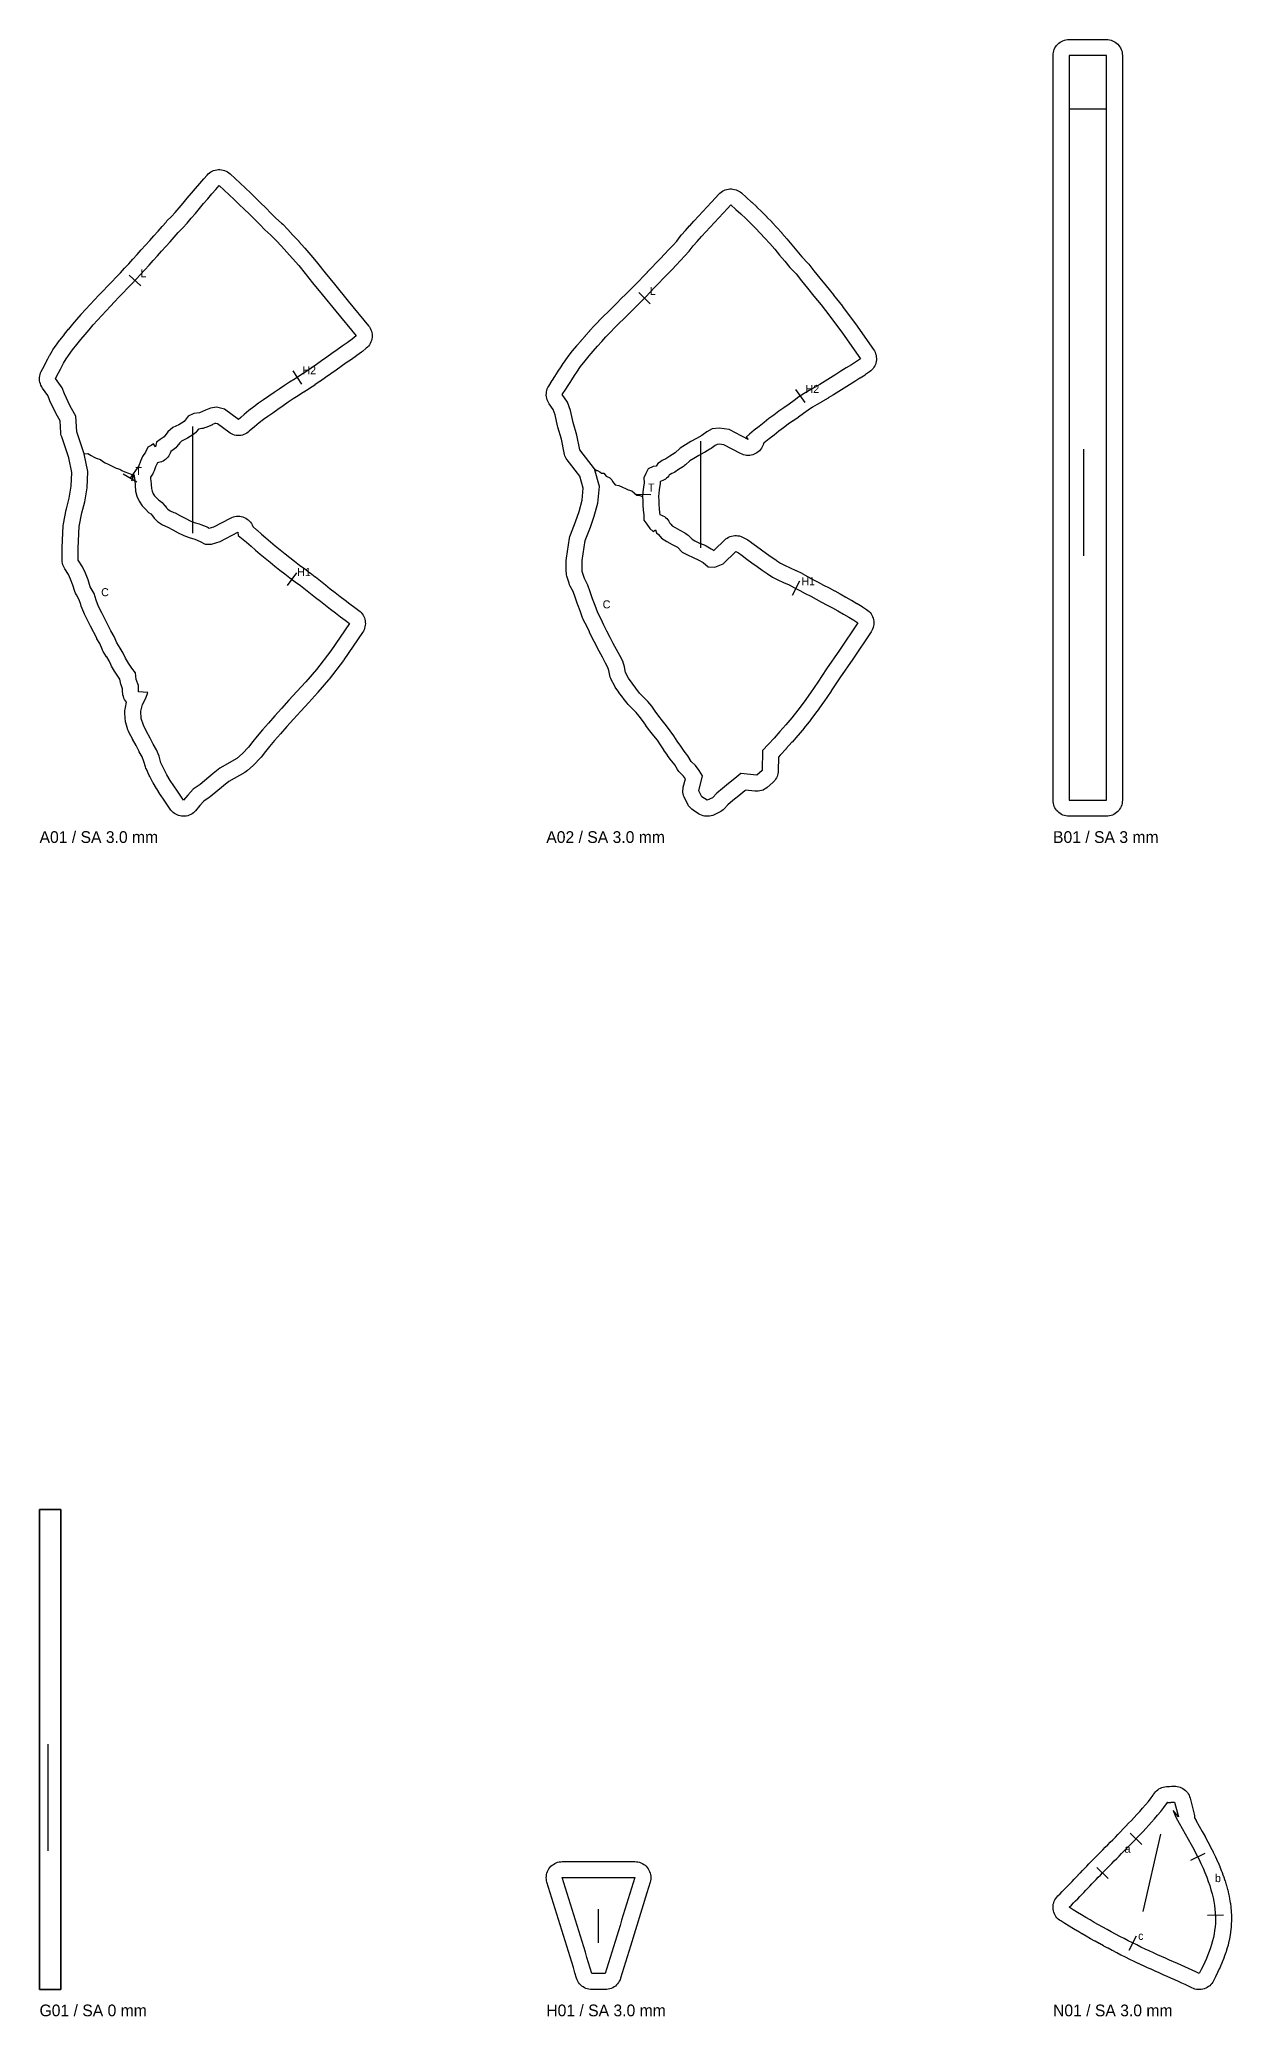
# Model space of a CAD drawing. Header units: millimetres. Extents: x 0 to 435, y -665 to 180.
# Drawn here: x 0 to 223.4, y -225 to 145.6 of the extents above; entities that cross this region are included whole.
import ezdxf

# ---------------------------------------------------------------- set-up
doc = ezdxf.new("R2010")
doc.units = ezdxf.units.MM
for name, color, linetype in [('CUT', 7, 'Continuous'), ('FOLD', 3, 'Continuous'), ('GRAIN', 4, 'Continuous'), ('LABEL', 8, 'Continuous'), ('NOTCH', 2, 'Continuous'), ('SEW', 5, 'Continuous')]:
    doc.layers.add(name, color=color, linetype=linetype)

msp = doc.modelspace()

# ---------------------------------------------------------------- linework, layer by layer
at = {"layer": 'CUT'}
for points in [[(190, 3), (190, 142.63), (190.01, 142.93), (190.06, 143.22), (190.13, 143.5), (190.23, 143.78), (190.35, 144.05), (190.51, 144.3), (190.68, 144.54), (190.88, 144.75), (191.1, 144.95), (191.33, 145.13), (191.59, 145.28), (191.85, 145.41), (192.13, 145.5), (192.41, 145.58), (192.71, 145.62), (193, 145.63), (200, 145.63), (200.29, 145.62), (200.59, 145.58), (200.87, 145.5), (201.15, 145.41), (201.41, 145.28), (201.67, 145.13), (201.9, 144.95), (202.12, 144.75), (202.32, 144.54), (202.49, 144.3), (202.65, 144.05), (202.77, 143.78), (202.87, 143.5), (202.94, 143.22), (202.99, 142.93), (203, 142.63), (203, 3), (202.99, 2.71), (202.94, 2.41), (202.87, 2.13), (202.77, 1.85), (202.65, 1.59), (202.49, 1.33), (202.32, 1.1), (202.12, 0.88), (201.9, 0.68), (201.67, 0.51), (201.41, 0.35), (201.15, 0.23), (200.87, 0.13), (200.59, 0.06), (200.29, 0.01), (200, 0), (193, 0), (192.71, 0.01), (192.41, 0.06), (192.13, 0.13), (191.85, 0.23), (191.59, 0.35), (191.33, 0.51), (191.1, 0.68), (190.88, 0.88), (190.68, 1.1), (190.51, 1.33), (190.35, 1.59), (190.23, 1.85), (190.13, 2.13), (190.06, 2.41), (190.01, 2.71)], [(7.81, 39.38), (7.71, 39.68), (7.45, 40.59), (6.92, 41.5), (6.75, 41.81), (6.63, 42.14), (6.27, 43.32), (5.82, 44.44), (5.43, 45.35), (4.75, 46.37), (4.61, 46.62), (4.48, 46.88), (4.39, 47.15), (4.32, 47.43), (4.27, 47.72), (4.26, 48.01), (4.24, 50.24), (4.25, 50.42), (4.45, 54.46), (4.5, 54.86), (4.99, 57.45), (5.03, 57.65), (5.54, 59.62), (5.95, 61.88), (6.03, 64.43), (5.49, 67.19), (4.15, 71.14), (4.08, 71.39), (4.02, 71.65), (4, 71.92), (3.86, 74.15), (3.14, 75.46), (3.07, 75.59), (1.95, 77.89), (1.81, 78.24), (1.58, 78.92), (0.58, 80.28), (0.41, 80.53), (0.27, 80.8), (0.16, 81.08), (0.08, 81.37), (0.02, 81.66), (0, 81.96), (0.01, 82.27), (0.04, 82.57), (0.11, 82.86), (0.21, 83.15), (0.33, 83.42), (0.9, 84.52), (1.25, 85.23), (1.28, 85.27), (1.58, 85.84), (1.61, 85.89), (1.89, 86.4), (1.93, 86.46), (2.42, 87.3), (2.52, 87.46), (2.93, 88.07), (3, 88.17), (3.76, 89.21), (3.85, 89.32), (4.68, 90.36), (4.7, 90.37), (5.45, 91.3), (5.47, 91.32), (6.24, 92.24), (6.25, 92.25), (7.01, 93.16), (7.78, 94.07), (7.83, 94.12), (8.62, 95.02), (8.66, 95.07), (9.47, 95.95), (9.49, 95.96), (10.3, 96.82), (10.3, 96.83), (11.1, 97.68), (11.11, 97.68), (11.91, 98.52), (11.91, 98.53), (12.71, 99.37), (12.71, 99.37), (13.53, 100.22), (14.34, 101.07), (15.15, 101.92), (15.94, 102.76), (16.73, 103.61), (17.52, 104.46), (18.3, 105.32), (19.08, 106.19), (19.87, 107.07), (20.65, 107.94), (21.43, 108.82), (21.44, 108.83), (22.21, 109.69), (22.96, 110.55), (23.71, 111.42), (23.89, 111.62), (24.71, 112.43), (25.4, 113.2), (26.16, 114.08), (26.92, 114.98), (27.69, 115.89), (27.7, 115.89), (28.47, 116.81), (28.48, 116.82), (29.26, 117.73), (29.26, 117.73), (30.04, 118.64), (30.05, 118.65), (30.79, 119.5), (30.8, 119.51), (31.42, 120.23), (31.63, 120.44), (31.86, 120.63), (32.1, 120.8), (32.37, 120.95), (32.64, 121.06), (32.93, 121.15), (33.22, 121.21), (33.52, 121.24), (33.81, 121.25), (34.11, 121.22), (34.4, 121.16), (34.69, 121.07), (34.97, 120.96), (35.23, 120.82), (35.48, 120.65), (35.71, 120.46), (36.65, 119.59), (36.67, 119.58), (37.61, 118.7), (37.63, 118.69), (38.57, 117.8), (38.58, 117.79), (39.52, 116.89), (39.53, 116.88), (40.47, 115.96), (40.48, 115.95), (41.43, 115.03), (41.44, 115.02), (42.4, 114.07), (42.41, 114.07), (43.38, 113.1), (43.39, 113.1), (44.32, 112.16), (45.38, 111.22), (45.59, 111.01), (46.52, 109.99), (47.51, 108.96), (47.55, 108.92), (48.58, 107.81), (48.62, 107.76), (49.69, 106.57), (49.73, 106.52), (50.86, 105.21), (50.89, 105.16), (52.1, 103.7), (52.12, 103.68), (53.54, 101.92), (55.3, 99.74), (57.87, 96.59), (61.67, 91.98), (61.85, 91.74), (62, 91.49), (62.13, 91.22), (62.22, 90.95), (62.3, 90.66), (62.34, 90.37), (62.36, 90.08), (62.34, 89.78), (62.3, 89.49), (62.23, 89.21), (62.13, 88.93), (62.01, 88.66), (61.85, 88.41), (61.68, 88.17), (61.48, 87.95), (61.26, 87.76), (60.53, 87.15), (60.38, 87.03), (59.46, 86.37), (59.43, 86.34), (58.47, 85.67), (58.46, 85.66), (57.5, 84.99), (56.54, 84.31), (55.58, 83.63), (54.61, 82.94), (54.6, 82.94), (53.63, 82.25), (53.62, 82.25), (52.65, 81.57), (52.62, 81.55), (51.63, 80.87), (51.59, 80.85), (50.58, 80.18), (50.54, 80.15), (49.52, 79.5), (49.5, 79.49), (48.5, 78.86), (47.55, 78.25), (46.62, 77.63), (45.67, 76.96), (44.69, 76.29), (44.68, 76.28), (43.71, 75.61), (42.78, 74.97), (41.96, 74.38), (41.15, 73.75), (40.3, 73.02), (40.23, 72.96), (39.67, 72.52), (39.32, 72.19), (39.09, 72), (38.85, 71.83), (38.58, 71.69), (38.31, 71.57), (38.02, 71.48), (37.73, 71.42), (37.44, 71.39), (37.14, 71.39), (36.84, 71.42), (36.55, 71.48), (36.26, 71.56), (35.98, 71.68), (35.72, 71.82), (35.47, 71.99), (33.36, 73.57), (33.04, 73.65), (32.89, 73.63), (32.32, 73.37), (32.27, 73.35), (31.17, 72.89), (30.94, 72.8), (30.7, 72.73), (30.45, 72.69), (29.78, 72.59), (29.44, 72.16), (29.23, 71.92), (28.99, 71.71), (28.73, 71.52), (27.76, 70.89), (27.38, 70.68), (26.62, 70.33), (26.28, 70.04), (25.76, 69.35), (25.56, 69.11), (25.33, 68.89), (25.08, 68.7), (24.62, 68.39), (24.61, 68.37), (24.51, 68.09), (24.39, 67.83), (24.23, 67.57), (24.06, 67.34), (23.86, 67.12), (23.64, 66.92), (23.4, 66.75), (23.15, 66.6), (22.88, 66.47), (22.6, 66.37), (22.31, 66.3), (22.13, 66.28), (21.96, 66), (21.72, 65.49), (21.49, 64.79), (21.38, 64.51), (21.24, 64.23), (21.07, 63.97), (20.79, 63.58), (20.8, 63.51), (20.82, 63.36), (20.93, 62.32), (20.94, 62.18), (20.98, 61.46), (21.12, 60.96), (21.32, 60.46), (21.57, 60.08), (22.03, 59.61), (22.06, 59.59), (22.32, 59.32), (22.48, 59.22), (22.74, 59.03), (22.98, 58.82), (23.19, 58.58), (23.49, 58.22), (23.52, 58.18), (23.78, 57.86), (24.06, 57.57), (24.5, 57.26), (25.18, 56.97), (25.41, 56.87), (26.4, 56.35), (26.45, 56.32), (27.4, 55.8), (28.22, 55.39), (29, 55.09), (29.93, 54.83), (30.21, 54.73), (31.22, 54.33), (31.59, 54.16), (31.83, 54.02), (32.7, 54.28), (35.79, 55.91), (36.06, 56.04), (36.34, 56.14), (36.63, 56.21), (36.93, 56.25), (37.22, 56.26), (37.52, 56.25), (37.82, 56.2), (38.1, 56.12), (38.38, 56.02), (38.65, 55.89), (38.9, 55.73), (39.14, 55.55), (39.36, 55.34), (39.55, 55.12), (39.72, 54.88), (39.87, 54.62), (39.99, 54.35), (40.02, 54.26), (40.67, 53.73), (40.77, 53.65), (41.64, 52.88), (42.44, 52.18), (43.29, 51.47), (44.19, 50.73), (45.12, 49.97), (45.12, 49.97), (46.04, 49.21), (46.93, 48.49), (47.8, 47.81), (48.73, 47.11), (49.71, 46.39), (49.73, 46.38), (50.7, 45.65), (50.73, 45.63), (51.68, 44.89), (51.71, 44.87), (52.65, 44.13), (52.66, 44.12), (53.59, 43.38), (54.51, 42.65), (55.43, 41.93), (56.35, 41.22), (57.27, 40.52), (58.19, 39.82), (59.1, 39.15), (59.11, 39.14), (59.88, 38.56), (60.1, 38.38), (60.3, 38.18), (60.48, 37.96), (60.64, 37.72), (60.78, 37.47), (60.89, 37.21), (60.98, 36.94), (61.04, 36.66), (61.07, 36.37), (61.08, 36.09), (61.06, 35.8), (61.01, 35.52), (60.93, 35.25), (60.83, 34.98), (60.71, 34.72), (60.56, 34.48), (57.07, 29.33), (56.97, 29.2), (54.31, 25.72), (54.2, 25.58), (52.2, 23.26), (52.15, 23.21), (50.47, 21.36), (50.47, 21.35), (48.98, 19.72), (47.62, 18.22), (46.36, 16.82), (45.17, 15.48), (44.05, 14.22), (43.11, 13.11), (42.38, 12.16), (42.35, 12.13), (41.52, 11.08), (41.34, 10.87), (40.23, 9.71), (40.05, 9.55), (38.98, 8.59), (38.73, 8.39), (38.47, 8.22), (35.47, 6.53), (34.48, 5.73), (32.01, 3.67), (31.82, 3.53), (30.83, 2.83), (30.07, 1.99), (29.26, 1.05), (29.06, 0.83), (28.84, 0.64), (28.6, 0.47), (28.34, 0.33), (28.08, 0.21), (27.8, 0.11), (27.51, 0.05), (27.22, 0.01), (26.93, 0), (26.64, 0.02), (26.35, 0.07), (26.07, 0.14), (25.79, 0.24), (25.53, 0.37), (25.28, 0.53), (25.05, 0.7), (24.84, 0.9), (24.64, 1.12), (24.47, 1.36), (23.98, 2.11), (23.37, 3.01), (22.69, 4), (22.64, 4.09), (21.98, 5.12), (21.92, 5.21), (21.3, 6.28), (21.25, 6.35), (20.65, 7.44), (20.54, 7.66), (20.03, 8.81), (19.94, 9.03), (19.87, 9.24), (19.58, 10.28), (19.23, 11.13), (18.69, 12.1), (18.68, 12.12), (18.09, 13.24), (17.43, 14.48), (17.41, 14.5), (16.8, 15.66), (16.68, 15.93), (16.58, 16.2), (16.2, 17.49), (16.14, 17.73), (16.1, 17.97), (16.07, 18.22), (16.01, 19.55), (16.01, 19.83), (16.04, 20.11), (16.09, 20.38), (16.32, 21.37), (16.29, 21.4), (16.11, 21.64), (15.95, 21.9), (15.82, 22.17), (15.71, 22.45), (15.64, 22.74), (15.59, 23.04), (15.58, 23.34), (15.58, 23.9), (15.35, 24.44), (15.23, 24.75), (15.15, 25.07), (15.11, 25.39), (15.08, 25.73), (14.95, 25.9), (14.8, 26.1), (14.17, 27.03), (14.04, 27.23), (13.51, 28.16), (13.37, 28.43), (13.05, 29.16), (12.59, 29.87), (12.56, 29.92), (11.95, 30.91), (11.82, 31.12), (11.72, 31.35), (11.29, 32.38), (10.77, 33.29), (10.72, 33.38), (10.15, 34.47), (10.11, 34.55), (9.57, 35.65), (9, 36.78), (8.41, 37.92), (8.3, 38.18)], [(101.99, 36.76), (101.89, 36.98), (101.8, 37.2), (101.37, 38.49), (100.9, 39.67), (100.86, 39.78), (100.39, 41.09), (100.39, 41.1), (100.02, 42.16), (99.49, 43.16), (99.37, 43.42), (99.28, 43.68), (98.88, 45), (98.8, 45.29), (98.76, 45.58), (98.75, 45.88), (98.75, 47.94), (98.78, 48.38), (99.35, 52.13), (99.41, 52.45), (99.51, 52.76), (100.46, 55.23), (101.14, 57.15), (101.72, 59.25), (101.92, 61.53), (101.28, 63.76), (98.9, 66.86), (98.74, 67.09), (98.6, 67.33), (98.49, 67.59), (98.4, 67.86), (98.33, 68.13), (97.83, 70.73), (97.16, 72.96), (97.11, 73.18), (96.64, 75.26), (96.3, 76.28), (95.56, 77.31), (95.4, 77.56), (95.27, 77.82), (95.16, 78.09), (95.08, 78.38), (95.02, 78.67), (95, 78.96), (95.01, 79.26), (95.04, 79.55), (95.1, 79.84), (95.19, 80.12), (95.31, 80.39), (95.46, 80.65), (96.12, 81.71), (96.17, 81.78), (96.6, 82.43), (96.93, 82.94), (97.24, 83.43), (97.25, 83.44), (97.77, 84.25), (98.16, 84.87), (98.23, 84.98), (98.96, 86.04), (99.08, 86.19), (99.9, 87.24), (99.94, 87.29), (100.7, 88.22), (100.74, 88.26), (101.52, 89.17), (101.54, 89.2), (102.33, 90.11), (102.35, 90.13), (103.15, 91.02), (103.17, 91.05), (103.97, 91.93), (104, 91.96), (104.82, 92.84), (104.88, 92.89), (105.71, 93.74), (105.75, 93.77), (106.58, 94.59), (107.4, 95.39), (108.21, 96.21), (109.05, 97.05), (109.89, 97.88), (110.71, 98.7), (111.53, 99.53), (112.34, 100.36), (113.15, 101.2), (113.96, 102.04), (113.96, 102.05), (114.78, 102.89), (115.59, 103.74), (116.39, 104.58), (117.19, 105.42), (117.98, 106.26), (118.77, 107.11), (119.45, 107.85), (120.11, 108.73), (120.32, 108.99), (121.1, 109.81), (121.87, 110.68), (121.88, 110.7), (122.69, 111.59), (122.72, 111.62), (123.54, 112.5), (124.35, 113.38), (125.16, 114.25), (125.97, 115.13), (126.72, 115.95), (127.36, 116.65), (127.56, 116.86), (127.79, 117.04), (128.03, 117.2), (128.29, 117.34), (128.56, 117.45), (128.84, 117.54), (129.13, 117.6), (129.42, 117.63), (129.71, 117.63), (130, 117.6), (130.29, 117.54), (130.57, 117.46), (130.84, 117.35), (131.1, 117.21), (131.35, 117.05), (131.57, 116.87), (132.53, 116.02), (132.55, 116), (133.49, 115.15), (133.52, 115.12), (134.44, 114.26), (134.47, 114.22), (135.39, 113.34), (135.43, 113.31), (136.33, 112.4), (136.37, 112.36), (137.27, 111.43), (137.31, 111.39), (138.2, 110.42), (138.24, 110.38), (139.14, 109.38), (139.17, 109.34), (140.08, 108.29), (140.11, 108.27), (141.03, 107.17), (141.05, 107.15), (142, 106.02), (142, 106.01), (142.93, 104.89), (144.01, 103.73), (144.2, 103.52), (145.18, 102.24), (146.27, 100.91), (147.47, 99.44), (147.48, 99.43), (148.83, 97.76), (148.86, 97.73), (150.51, 95.63), (150.56, 95.57), (152.92, 92.41), (152.97, 92.33), (156.35, 87.51), (156.5, 87.26), (156.64, 87), (156.74, 86.72), (156.82, 86.44), (156.87, 86.15), (156.89, 85.86), (156.88, 85.56), (156.84, 85.27), (156.78, 84.98), (156.69, 84.71), (156.57, 84.44), (156.42, 84.18), (156.25, 83.94), (156.06, 83.72), (155.85, 83.52), (155.61, 83.34), (154.86, 82.81), (154.75, 82.73), (153.82, 82.14), (153.81, 82.13), (152.83, 81.51), (152.82, 81.51), (151.83, 80.89), (151.83, 80.89), (150.84, 80.27), (150.84, 80.27), (149.85, 79.65), (148.86, 79.04), (148.85, 79.03), (147.87, 78.43), (147.84, 78.41), (146.85, 77.81), (146.8, 77.79), (145.81, 77.22), (144.89, 76.69), (144.07, 76.16), (143.23, 75.53), (142.3, 74.84), (142.19, 74.76), (141.23, 74.11), (141.18, 74.08), (140.33, 73.53), (139.47, 72.86), (139.45, 72.84), (138.58, 72.19), (137.7, 71.48), (137.69, 71.48), (136.76, 70.74), (136.76, 70.74), (135.86, 70.03), (135.73, 69.93), (135.69, 69.79), (135.6, 69.52), (135.47, 69.25), (135.32, 69), (135.15, 68.76), (134.95, 68.54), (134.74, 68.34), (134.5, 68.17), (134.25, 68.01), (133.99, 67.89), (133.71, 67.79), (133.43, 67.71), (133.14, 67.67), (132.84, 67.65), (132.55, 67.66), (132.26, 67.7), (131.97, 67.77), (131.7, 67.87), (131.43, 67.99), (128.31, 69.62), (127.39, 69.76), (127.03, 69.71), (126.66, 69.52), (125.88, 68.97), (125.63, 68.81), (124.63, 68.23), (124.61, 68.22), (123.62, 67.66), (122.69, 67.11), (121.94, 66.62), (121.12, 65.9), (120.93, 65.74), (120.72, 65.6), (119.81, 65.03), (119.07, 64.53), (118.82, 64.37), (118.56, 64.24), (118.23, 64.1), (118.06, 63.98), (117.96, 63.84), (117.77, 63.61), (117.56, 63.41), (117.33, 63.23), (117.08, 63.07), (116.82, 62.94), (116.55, 62.83), (116.34, 62.77), (116.35, 62.63), (116.34, 62.31), (116.3, 61.99), (116.17, 61.23), (116.09, 60.57), (116.06, 59.93), (116.07, 59.22), (116.09, 58.43), (116.13, 57.69), (116.24, 56.92), (116.26, 56.6), (116.26, 56.59), (116.31, 56.58), (116.6, 56.48), (116.87, 56.35), (117.13, 56.2), (117.37, 56.02), (117.59, 55.81), (117.79, 55.59), (117.97, 55.35), (118.12, 55.09), (118.18, 54.94), (118.35, 54.76), (118.6, 54.45), (119.15, 54.12), (120.01, 53.62), (120.96, 53.13), (121.19, 53.01), (121.41, 52.86), (121.61, 52.7), (121.79, 52.52), (122.33, 51.95), (122.87, 51.66), (123.74, 51.23), (124.62, 50.87), (124.98, 50.69), (125.92, 50.15), (126.17, 49.99), (126.34, 49.86), (126.47, 49.92), (128.45, 51.8), (128.67, 52), (128.92, 52.17), (129.18, 52.32), (129.46, 52.44), (129.74, 52.53), (130.04, 52.59), (130.33, 52.63), (130.63, 52.63), (130.93, 52.6), (131.23, 52.55), (131.52, 52.46), (131.79, 52.35), (132.29, 52.11), (132.54, 51.98), (132.77, 51.83), (133.46, 51.34), (133.52, 51.29), (134.42, 50.62), (135.32, 49.94), (136.26, 49.28), (136.26, 49.28), (137.17, 48.63), (138.05, 48.05), (138.15, 47.98), (138.92, 47.43), (139.68, 47.06), (140.71, 46.59), (140.74, 46.58), (141.79, 46.09), (141.85, 46.06), (142.88, 45.55), (142.97, 45.5), (143.98, 44.96), (144, 44.95), (144.98, 44.42), (145.98, 43.89), (146.99, 43.35), (148.01, 42.81), (148.03, 42.8), (149.05, 42.26), (149.07, 42.25), (150.09, 41.69), (150.11, 41.68), (151.13, 41.11), (151.16, 41.1), (152.17, 40.52), (152.2, 40.51), (153.21, 39.92), (153.26, 39.89), (154.2, 39.32), (154.27, 39.28), (155.04, 38.78), (155.28, 38.6), (155.51, 38.41), (155.71, 38.19), (155.89, 37.95), (156.04, 37.7), (156.17, 37.43), (156.28, 37.15), (156.35, 36.86), (156.4, 36.57), (156.41, 36.27), (156.4, 35.97), (156.36, 35.68), (156.28, 35.39), (156.18, 35.11), (156.06, 34.84), (155.9, 34.58), (152.46, 29.47), (152.44, 29.44), (150.03, 25.94), (148.4, 23.49), (148.38, 23.46), (147.03, 21.47), (146.99, 21.42), (145.77, 19.69), (145.72, 19.63), (144.55, 18.08), (144.5, 18.01), (143.36, 16.59), (143.32, 16.54), (142.21, 15.21), (142.17, 15.17), (141.08, 13.91), (141.05, 13.88), (139.98, 12.68), (139.96, 12.65), (138.89, 11.49), (138.84, 11.43), (138.51, 11.09), (138.48, 8.54), (138.47, 8.26), (138.42, 7.98), (138.35, 7.71), (138.26, 7.44), (138.14, 7.19), (138, 6.95), (137.84, 6.72), (137.65, 6.51), (137.45, 6.31), (136.42, 5.41), (136.18, 5.22), (135.91, 5.06), (135.64, 4.92), (135.34, 4.81), (135.04, 4.74), (134.74, 4.69), (134.43, 4.68), (134.12, 4.7), (132.36, 4.89), (132.19, 4.77), (131.08, 3.85), (131.07, 3.84), (129.96, 2.93), (129.04, 2.14), (128.35, 1.41), (128.15, 1.22), (127.94, 1.05), (127.71, 0.9), (127.47, 0.77), (126.48, 0.29), (126.2, 0.17), (125.9, 0.09), (125.6, 0.03), (125.29, 0), (124.99, 0), (124.68, 0.04), (124.38, 0.11), (124.09, 0.2), (123.81, 0.33), (123.54, 0.48), (122.55, 1.13), (122.3, 1.31), (122.08, 1.51), (121.87, 1.74), (121.69, 1.98), (121.54, 2.24), (120.96, 3.33), (120.82, 3.62), (120.72, 3.91), (120.65, 4.22), (120.61, 4.53), (120.61, 4.84), (120.63, 5.15), (120.69, 5.46), (121.08, 7.03), (120.71, 7.5), (120.02, 8.19), (119.86, 8.37), (119.71, 8.57), (119.57, 8.78), (119.07, 9.63), (118.51, 10.34), (118.41, 10.46), (117.75, 11.4), (117.71, 11.46), (117.06, 12.42), (117.05, 12.44), (116.43, 13.37), (115.82, 14.24), (115.15, 15.11), (114.43, 16), (114.36, 16.09), (113.69, 17.01), (113.65, 17.06), (113.01, 17.96), (112.4, 18.79), (111.83, 19.48), (111.17, 20.15), (111.16, 20.16), (110.37, 20.96), (110.16, 21.2), (109.41, 22.13), (109.32, 22.26), (108.63, 23.21), (108.61, 23.25), (107.94, 24.21), (107.76, 24.51), (107.22, 25.53), (107.09, 25.8), (107, 26.08), (106.93, 26.37), (106.75, 27.3), (106.56, 27.92), (106.13, 28.72), (105.54, 29.82), (104.92, 30.95), (104.9, 30.98), (104.3, 32.13), (104.27, 32.18), (103.69, 33.33), (103.67, 33.36), (103.11, 34.5), (103.08, 34.56), (102.58, 35.65)], [(0, -220), (0, -129.99), (4, -129.99), (4, -220)], [(208.78, -183.51), (208.85, -183.39), (209.01, -183.15), (209.2, -182.92), (209.4, -182.72), (209.62, -182.53), (209.86, -182.37), (210.12, -182.23), (210.39, -182.12), (210.66, -182.03), (210.95, -181.97), (211.24, -181.94), (211.52, -181.94), (211.53, -181.94), (211.55, -181.93), (211.58, -181.93), (211.59, -181.93), (211.66, -181.91), (211.82, -181.89), (211.84, -181.89), (212.18, -181.86), (212.74, -181.85), (213.02, -181.86), (213.3, -181.9), (213.58, -181.96), (213.85, -182.05), (214.11, -182.16), (214.36, -182.3), (214.59, -182.46), (214.81, -182.64), (215.01, -182.84), (215.19, -183.06), (215.35, -183.3), (215.49, -183.55), (215.6, -183.81), (215.68, -184.08), (216.42, -186.84), (216.48, -187.13), (216.52, -187.43), (216.52, -187.73), (216.52, -187.76), (216.84, -188.32), (216.84, -188.33), (217.41, -189.34), (217.42, -189.35), (217.97, -190.33), (217.98, -190.35), (218.51, -191.31), (218.52, -191.34), (219.03, -192.27), (219.04, -192.3), (219.52, -193.22), (219.54, -193.26), (219.99, -194.15), (220.01, -194.2), (220.43, -195.08), (220.46, -195.13), (220.85, -195.99), (220.88, -196.05), (221.24, -196.89), (221.26, -196.96), (221.59, -197.78), (221.62, -197.85), (221.92, -198.66), (221.95, -198.74), (222.21, -199.53), (222.24, -199.61), (222.48, -200.38), (222.5, -200.47), (222.71, -201.23), (222.74, -201.32), (222.91, -202.06), (222.94, -202.16), (223.08, -202.89), (223.1, -202.99), (223.22, -203.71), (223.24, -203.82), (223.33, -204.52), (223.34, -204.63), (223.4, -205.32), (223.41, -205.44), (223.44, -206.12), (223.44, -206.24), (223.45, -206.91), (223.45, -207.03), (223.42, -207.7), (223.42, -207.82), (223.37, -208.48), (223.36, -208.6), (223.28, -209.26), (223.26, -209.38), (223.16, -210.03), (223.14, -210.15), (223.01, -210.8), (222.98, -210.91), (222.83, -211.57), (222.8, -211.67), (222.61, -212.33), (222.58, -212.43), (222.37, -213.09), (222.34, -213.18), (222.11, -213.84), (222.08, -213.92), (221.82, -214.59), (221.79, -214.66), (221.51, -215.33), (221.48, -215.4), (221.18, -216.07), (221.16, -216.12), (220.83, -216.81), (220.82, -216.85), (220.48, -217.55), (220.47, -217.57), (220.1, -218.32), (219.95, -218.58), (219.79, -218.83), (219.59, -219.05), (219.38, -219.26), (219.15, -219.44), (218.9, -219.6), (218.63, -219.74), (218.35, -219.85), (218.07, -219.93), (217.78, -219.98), (217.48, -220), (217.18, -219.99), (216.89, -219.96), (216.6, -219.89), (216.32, -219.8), (216.05, -219.68), (215.42, -219.36), (214.8, -219.05), (214.16, -218.76), (213.5, -218.46), (212.81, -218.15), (212.1, -217.83), (211.39, -217.52), (210.66, -217.2), (210.66, -217.2), (209.91, -216.87), (209.9, -216.87), (209.14, -216.54), (209.13, -216.53), (208.37, -216.19), (208.36, -216.18), (207.59, -215.84), (207.59, -215.83), (206.81, -215.48), (206.79, -215.47), (206.01, -215.11), (205.99, -215.1), (205.2, -214.73), (205.18, -214.72), (204.39, -214.34), (204.38, -214.33), (203.58, -213.94), (203.56, -213.93), (202.76, -213.53), (202.74, -213.52), (201.95, -213.11), (201.93, -213.1), (201.13, -212.68), (201.11, -212.68), (200.32, -212.25), (200.3, -212.24), (199.5, -211.82), (199.47, -211.8), (198.68, -211.37), (198.66, -211.36), (197.87, -210.92), (197.85, -210.91), (197.05, -210.46), (197.03, -210.45), (196.24, -209.99), (196.23, -209.98), (195.43, -209.53), (195.42, -209.52), (194.63, -209.05), (194.61, -209.04), (193.83, -208.58), (193.04, -208.11), (193.01, -208.09), (192.22, -207.61), (192.21, -207.61), (191.43, -207.12), (191.18, -206.95), (190.95, -206.76), (190.74, -206.54), (190.55, -206.3), (190.39, -206.04), (190.25, -205.77), (190.15, -205.49), (190.07, -205.2), (190.02, -204.9), (190, -204.6), (190.01, -204.3), (190.05, -204), (190.13, -203.7), (190.23, -203.42), (190.36, -203.15), (190.52, -202.89), (190.7, -202.65), (190.9, -202.42), (191.33, -202.01), (191.72, -201.62), (192.1, -201.24), (192.47, -200.86), (192.84, -200.48), (193.21, -200.09), (193.59, -199.7), (193.96, -199.31), (194.34, -198.91), (194.73, -198.51), (194.73, -198.5), (195.11, -198.1), (195.12, -198.1), (195.51, -197.69), (195.51, -197.68), (195.91, -197.27), (195.91, -197.27), (196.31, -196.85), (196.32, -196.85), (196.73, -196.43), (196.73, -196.42), (197.15, -196), (197.15, -195.99), (197.57, -195.56), (197.58, -195.56), (198, -195.12), (198.01, -195.12), (198.44, -194.68), (198.45, -194.68), (198.89, -194.23), (199.34, -193.77), (199.8, -193.31), (200.26, -192.84), (200.73, -192.37), (201.2, -191.89), (201.68, -191.4), (202.17, -190.9), (202.66, -190.39), (203.16, -189.88), (203.66, -189.36), (204.17, -188.82), (204.68, -188.28), (205.2, -187.73), (205.72, -187.16), (206.25, -186.58), (206.79, -185.98), (207.33, -185.35), (207.89, -184.7), (208.4, -184.07)], [(99.14, -212.88), (98.83, -211.88), (97.6, -207.88), (96.98, -205.88), (95.75, -201.88), (95.44, -200.88), (95.13, -199.88), (95.06, -199.6), (95.02, -199.31), (95, -199.01), (95.01, -198.72), (95.06, -198.42), (95.13, -198.14), (95.23, -197.86), (95.35, -197.59), (95.5, -197.34), (95.68, -197.1), (95.87, -196.88), (96.09, -196.68), (96.33, -196.51), (96.58, -196.36), (96.85, -196.23), (97.13, -196.13), (97.41, -196.06), (97.71, -196.01), (98, -196), (111.6, -196), (111.89, -196.01), (112.19, -196.06), (112.47, -196.13), (112.75, -196.23), (113.02, -196.36), (113.27, -196.51), (113.51, -196.68), (113.73, -196.88), (113.92, -197.1), (114.1, -197.34), (114.25, -197.59), (114.37, -197.86), (114.47, -198.14), (114.54, -198.42), (114.59, -198.72), (114.6, -199.01), (114.58, -199.31), (114.54, -199.6), (114.47, -199.88), (114.16, -200.88), (113.85, -201.88), (110.77, -211.88), (110.46, -212.88), (109.23, -216.88), (108.92, -217.88), (108.82, -218.16), (108.69, -218.42), (108.54, -218.68), (108.36, -218.91), (108.17, -219.13), (107.95, -219.32), (107.71, -219.5), (107.46, -219.65), (107.19, -219.77), (106.92, -219.87), (106.63, -219.94), (106.34, -219.99), (106.05, -220), (103.55, -220), (103.26, -219.99), (102.97, -219.94), (102.68, -219.87), (102.41, -219.77), (102.14, -219.65), (101.89, -219.5), (101.65, -219.32), (101.43, -219.13), (101.24, -218.91), (101.06, -218.68), (100.91, -218.42), (100.78, -218.16), (100.68, -217.88), (100.37, -216.88), (100.07, -215.88)]]:
    msp.add_lwpolyline(points, close=True, dxfattribs=at)
at = {"layer": 'FOLD'}
for points in [[(193, 132.63), (200, 132.63)], [(8.39, 67.96), (9.06, 68.01), (9.34, 67.83), (9.68, 67.64), (10.14, 67.4), (10.59, 67.15), (11.44, 66.91), (11.81, 66.57), (12.33, 66.28), (12.85, 66.02), (13.37, 65.77), (13.87, 65.53), (14.36, 65.29), (15.03, 65.05), (15.44, 64.81), (16, 64.56), (16.66, 64.3), (17.32, 64.08), (17.59, 63.91), (17.28, 62.91), (17.67, 64.06)], [(104.01, 65.14), (104.42, 64.8), (104.63, 64.8), (105.05, 64.61), (105.38, 64.33), (105.77, 64.3), (106.24, 63.74), (106.93, 63.44), (107.28, 63.09), (107.41, 62.74), (107.69, 62.44), (107.9, 62.16), (108.58, 62.01), (109.29, 61.69), (109.86, 61.44), (110.32, 61.19), (111.01, 61.01), (111.47, 60.62), (111.96, 60.22), (112.51, 60.12), (113.06, 59.98)]]:
    msp.add_lwpolyline(points, dxfattribs=at)
at = {"layer": 'GRAIN'}
for points in [[(28.71, 53.09), (28.71, 73.09)], [(124, 50.3), (124, 70.3)], [(195.8, 48.85), (195.8, 68.85)], [(1.6, -194), (1.6, -174)], [(206.89, -205.37), (210.21, -190.87)], [(104.77, -211.22), (104.77, -204.92)]]:
    msp.add_lwpolyline(points, dxfattribs=at)
at = {"layer": 'NOTCH'}
for points in [[(18.99, 99.43), (16.8, 101.48)], [(114.46, 96.09), (112.32, 98.2)], [(47.48, 83.54), (49.08, 81)], [(141.75, 80.01), (143.46, 77.55)], [(18.25, 62.63), (15.65, 64.13)], [(114.57, 60.26), (111.57, 60.3)], [(48.19, 45.65), (46.4, 43.24)], [(142.5, 44.06), (141.12, 41.39)], [(206.64, -192.76), (204.48, -190.67)], [(218.48, -194.49), (215.79, -195.81)], [(200.33, -199.17), (198.19, -197.08)], [(221.93, -206.02), (218.93, -206.11)], [(204.29, -212.61), (205.62, -209.93)]]:
    msp.add_lwpolyline(points, dxfattribs=at)
at = {"layer": 'SEW'}
for points in [[(193, 3), (200, 3), (200, 142.63), (193, 142.63)], [(10.6, 40.5), (10.23, 41.78), (9.5, 43.02), (9.1, 44.33), (8.59, 45.59), (8.08, 46.77), (7.26, 48.03), (7.24, 50.26), (7.45, 54.31), (7.93, 56.9), (8.47, 58.98), (8.94, 61.56), (9.04, 64.67), (8.39, 67.96), (6.99, 72.1), (6.81, 75), (5.77, 76.91), (4.65, 79.2), (4.27, 80.32), (3, 82.05), (3.57, 83.15), (3.93, 83.86), (4.23, 84.43), (4.51, 84.95), (5.01, 85.79), (5.42, 86.4), (6.18, 87.44), (7.02, 88.47), (7.77, 89.4), (8.54, 90.31), (9.31, 91.22), (10.08, 92.14), (10.87, 93.04), (11.67, 93.91), (12.48, 94.77), (13.28, 95.62), (14.08, 96.46), (14.88, 97.3), (15.7, 98.15), (16.51, 99), (17.32, 99.85), (18.13, 100.71), (18.93, 101.57), (19.73, 102.44), (20.52, 103.31), (21.31, 104.19), (22.1, 105.07), (22.89, 105.94), (23.67, 106.82), (24.46, 107.7), (25.23, 108.59), (25.99, 109.48), (26.89, 110.36), (27.66, 111.23), (28.43, 112.12), (29.21, 113.04), (29.98, 113.95), (30.76, 114.87), (31.54, 115.78), (32.32, 116.68), (33.05, 117.54), (33.68, 118.25), (34.63, 117.38), (35.57, 116.51), (36.51, 115.62), (37.44, 114.72), (38.39, 113.81), (39.34, 112.88), (40.3, 111.93), (41.27, 110.97), (42.26, 109.98), (43.38, 108.98), (44.33, 107.94), (45.35, 106.88), (46.38, 105.77), (47.45, 104.57), (48.58, 103.26), (49.78, 101.79), (51.2, 100.03), (52.97, 97.85), (55.55, 94.69), (59.36, 90.07), (58.62, 89.46), (57.7, 88.79), (56.74, 88.12), (55.78, 87.44), (54.81, 86.76), (53.84, 86.07), (52.88, 85.39), (51.91, 84.71), (50.93, 84.03), (49.94, 83.35), (48.93, 82.68), (47.9, 82.03), (46.89, 81.39), (45.91, 80.76), (44.94, 80.11), (43.96, 79.43), (42.98, 78.75), (42.01, 78.08), (41.06, 77.43), (40.16, 76.79), (39.25, 76.07), (38.35, 75.3), (37.71, 74.79), (37.28, 74.39), (34.66, 76.35), (33.17, 76.7), (32.05, 76.54), (31.1, 76.12), (30, 75.65), (28.91, 75.49), (27.89, 75.02), (27.1, 74.04), (26.13, 73.4), (24.97, 72.87), (24.08, 72.1), (23.38, 71.17), (22.63, 70.66), (21.93, 70.16), (21.74, 69.25), (21.37, 69.83), (20.91, 69.52), (20.29, 69.19), (19.85, 68.28), (19.32, 67.44), (18.92, 66.6), (18.64, 65.73), (16.92, 63.36), (17.67, 64.06), (17.84, 63.04), (17.95, 62), (18.01, 60.97), (18.27, 60.01), (18.65, 59.07), (19.23, 58.18), (19.91, 57.49), (20.41, 56.98), (20.87, 56.69), (21.16, 56.33), (21.51, 55.89), (22.1, 55.27), (23.05, 54.62), (24.02, 54.21), (25.01, 53.69), (26.01, 53.14), (27.02, 52.64), (28.05, 52.24), (29.1, 51.94), (30.12, 51.54), (31.07, 51.01), (32.25, 51.02), (33.84, 51.49), (37.19, 53.26), (37.24, 52.67), (37.87, 52.14), (38.79, 51.4), (39.66, 50.63), (40.49, 49.9), (41.38, 49.16), (42.29, 48.41), (43.22, 47.65), (44.14, 46.89), (45.06, 46.15), (45.98, 45.43), (46.94, 44.71), (47.92, 43.98), (48.9, 43.25), (49.85, 42.51), (50.79, 41.78), (51.72, 41.04), (52.65, 40.3), (53.59, 39.56), (54.52, 38.84), (55.46, 38.12), (56.4, 37.42), (57.31, 36.74), (58.08, 36.17), (54.59, 31.02), (51.92, 27.54), (49.93, 25.22), (48.25, 23.38), (46.76, 21.74), (45.39, 20.23), (44.13, 18.82), (42.93, 17.47), (41.79, 16.18), (40.78, 15), (40, 13.99), (39.17, 12.94), (38.06, 11.79), (36.99, 10.84), (33.78, 9.02), (32.58, 8.05), (30.09, 5.98), (28.83, 5.09), (27.82, 3.97), (26.98, 3), (26.48, 3.77), (25.85, 4.7), (25.17, 5.7), (24.51, 6.73), (23.88, 7.8), (23.28, 8.89), (22.76, 10.04), (22.42, 11.27), (21.93, 12.43), (21.33, 13.54), (20.73, 14.66), (20.07, 15.9), (19.46, 17.06), (19.07, 18.35), (19.01, 19.69), (19.32, 20.98), (19.9, 22.12), (20.33, 23.23), (18.58, 23.34), (18.58, 24.52), (18.1, 25.63), (18, 26.9), (17.28, 27.79), (16.65, 28.72), (16.12, 29.64), (15.7, 30.59), (15.11, 31.5), (14.49, 32.49), (13.99, 33.71), (13.38, 34.78), (12.8, 35.87), (12.26, 36.99), (11.67, 38.14), (11.08, 39.3)], [(104.65, 38.16), (104.19, 39.52), (103.68, 40.78), (103.22, 42.09), (102.78, 43.36), (102.15, 44.55), (101.75, 45.88), (101.75, 47.93), (102.31, 51.68), (103.28, 54.19), (104, 56.25), (104.68, 58.71), (104.96, 61.82), (104.01, 65.14), (101.28, 68.69), (100.75, 71.45), (100.03, 73.83), (99.53, 76.07), (99, 77.66), (98, 79.06), (98.66, 80.11), (99.11, 80.78), (99.46, 81.32), (99.78, 81.82), (100.31, 82.65), (100.7, 83.27), (101.43, 84.34), (102.26, 85.39), (103.02, 86.31), (103.8, 87.23), (104.59, 88.13), (105.39, 89.03), (106.19, 89.91), (107.01, 90.78), (107.84, 91.63), (108.68, 92.45), (109.51, 93.27), (110.33, 94.09), (111.17, 94.92), (112.01, 95.75), (112.84, 96.59), (113.67, 97.42), (114.49, 98.27), (115.31, 99.12), (116.12, 99.97), (116.94, 100.81), (117.75, 101.66), (118.57, 102.51), (119.37, 103.36), (120.18, 104.21), (120.97, 105.07), (121.77, 105.93), (122.52, 106.94), (123.31, 107.79), (124.11, 108.68), (124.91, 109.58), (125.74, 110.46), (126.55, 111.34), (127.37, 112.22), (128.18, 113.1), (128.94, 113.93), (129.58, 114.63), (130.53, 113.78), (131.47, 112.93), (132.39, 112.06), (133.3, 111.18), (134.21, 110.28), (135.11, 109.35), (136, 108.38), (136.91, 107.37), (137.82, 106.32), (138.75, 105.23), (139.69, 104.1), (140.68, 102.91), (141.82, 101.69), (142.83, 100.37), (143.94, 99.01), (145.15, 97.54), (146.5, 95.87), (148.15, 93.78), (150.51, 90.61), (153.89, 85.79), (153.14, 85.26), (152.21, 84.67), (151.23, 84.05), (150.24, 83.43), (149.25, 82.81), (148.26, 82.2), (147.28, 81.59), (146.29, 80.98), (145.31, 80.39), (144.31, 79.82), (143.33, 79.25), (142.37, 78.63), (141.44, 77.94), (140.51, 77.25), (139.55, 76.59), (138.59, 75.98), (137.63, 75.23), (136.74, 74.56), (135.83, 73.83), (134.91, 73.1), (133.98, 72.37), (133.1, 71.65), (132.47, 71.08), (132.82, 70.65), (129.26, 72.51), (127.43, 72.79), (126.11, 72.62), (125.09, 72.09), (124.14, 71.41), (123.13, 70.83), (122.12, 70.26), (121.11, 69.66), (120.12, 69.02), (119.13, 68.14), (118.17, 67.54), (117.38, 67), (116.74, 66.73), (116.2, 66.33), (115.88, 66.14), (115.58, 65.67), (115.01, 65.59), (114.12, 65.17), (113.64, 64.26), (113.31, 63.47), (113.35, 62.52), (113.2, 61.68), (113.09, 60.83), (113.06, 59.98), (113.07, 59.14), (113.1, 58.3), (113.14, 57.41), (113.26, 56.52), (113.29, 55.5), (113.86, 54.74), (114.4, 53.98), (115.04, 53.41), (115.46, 53.71), (115.67, 53.17), (116.04, 52.85), (116.61, 52.16), (117.61, 51.54), (118.57, 50.98), (119.61, 50.46), (120.49, 49.53), (121.5, 48.99), (122.51, 48.49), (123.48, 48.09), (124.43, 47.55), (125.33, 46.76), (126.57, 46.72), (128.13, 47.35), (130.52, 49.63), (131.02, 49.4), (131.71, 48.9), (132.62, 48.21), (133.56, 47.51), (134.52, 46.83), (135.47, 46.16), (136.4, 45.54), (137.39, 44.84), (138.41, 44.34), (139.47, 43.86), (140.52, 43.37), (141.55, 42.86), (142.56, 42.32), (143.56, 41.77), (144.57, 41.24), (145.59, 40.7), (146.61, 40.16), (147.64, 39.61), (148.66, 39.06), (149.68, 38.49), (150.69, 37.91), (151.7, 37.33), (152.64, 36.76), (153.41, 36.26), (149.97, 31.15), (147.54, 27.62), (145.9, 25.15), (144.55, 23.16), (143.32, 21.43), (142.16, 19.89), (141.02, 18.47), (139.91, 17.13), (138.81, 15.88), (137.74, 14.67), (136.68, 13.51), (135.53, 12.31), (135.48, 8.57), (134.45, 7.68), (131.48, 8.01), (130.32, 7.11), (129.17, 6.16), (128.03, 5.23), (126.97, 4.31), (126.18, 3.47), (125.18, 3), (124.19, 3.65), (123.61, 4.74), (124.3, 7.57), (123.68, 8.58), (122.96, 9.49), (122.15, 10.3), (121.55, 11.33), (120.86, 12.2), (120.2, 13.14), (119.55, 14.1), (118.9, 15.07), (118.23, 16.03), (117.51, 16.96), (116.78, 17.88), (116.1, 18.79), (115.44, 19.71), (114.77, 20.64), (114.05, 21.5), (113.29, 22.27), (112.5, 23.07), (111.76, 24), (111.07, 24.96), (110.41, 25.91), (109.87, 26.93), (109.66, 28.02), (109.34, 29.08), (108.77, 30.14), (108.17, 31.25), (107.56, 32.38), (106.95, 33.53), (106.36, 34.69), (105.8, 35.83), (105.27, 36.98)], [(0, -220), (4, -220), (4, -129.99), (0, -129.99)], [(211.42, -184.94), (211.42, -184.94), (211.43, -184.94), (211.44, -184.94), (211.46, -184.94), (211.48, -184.94), (211.51, -184.94), (211.53, -184.94), (211.57, -184.94), (211.61, -184.94), (211.65, -184.94), (211.7, -184.94), (211.75, -184.93), (211.8, -184.93), (211.86, -184.92), (211.92, -184.91), (211.98, -184.9), (212.03, -184.89), (212.09, -184.89), (212.13, -184.88), (212.22, -184.86), (212.23, -184.86), (212.79, -184.85), (213.52, -187.61), (212.5, -186.41), (213, -187.66), (213.63, -188.76), (214.23, -189.8), (214.8, -190.82), (215.35, -191.8), (215.88, -192.76), (216.38, -193.69), (216.86, -194.6), (217.31, -195.5), (217.73, -196.37), (218.12, -197.23), (218.48, -198.07), (218.81, -198.89), (219.11, -199.7), (219.37, -200.49), (219.61, -201.26), (219.82, -202.02), (220, -202.76), (220.14, -203.48), (220.26, -204.2), (220.35, -204.9), (220.41, -205.58), (220.44, -206.26), (220.45, -206.93), (220.43, -207.59), (220.38, -208.25), (220.3, -208.91), (220.2, -209.56), (220.07, -210.21), (219.91, -210.87), (219.73, -211.52), (219.52, -212.18), (219.28, -212.84), (219.02, -213.5), (218.74, -214.17), (218.44, -214.85), (218.12, -215.54), (217.78, -216.25), (217.41, -217), (216.76, -216.67), (216.1, -216.35), (215.42, -216.03), (214.73, -215.72), (214.03, -215.41), (213.32, -215.09), (212.59, -214.77), (211.86, -214.45), (211.11, -214.13), (210.36, -213.79), (209.6, -213.45), (208.83, -213.1), (208.05, -212.75), (207.27, -212.39), (206.49, -212.01), (205.7, -211.63), (204.9, -211.25), (204.11, -210.85), (203.31, -210.44), (202.52, -210.02), (201.72, -209.6), (200.92, -209.17), (200.12, -208.73), (199.32, -208.29), (198.52, -207.84), (197.73, -207.39), (196.94, -206.93), (196.14, -206.46), (195.36, -205.99), (194.57, -205.53), (193.78, -205.05), (193, -204.57), (193.44, -204.14), (193.84, -203.74), (194.23, -203.35), (194.62, -202.95), (195, -202.56), (195.38, -202.17), (195.76, -201.77), (196.13, -201.38), (196.51, -200.98), (196.9, -200.58), (197.28, -200.17), (197.67, -199.76), (198.07, -199.35), (198.47, -198.94), (198.88, -198.52), (199.29, -198.09), (199.71, -197.66), (200.14, -197.23), (200.58, -196.79), (201.02, -196.34), (201.47, -195.88), (201.93, -195.42), (202.39, -194.95), (202.86, -194.48), (203.34, -193.99), (203.83, -193.5), (204.32, -193), (204.81, -192.48), (205.32, -191.96), (205.83, -191.43), (206.35, -190.89), (206.87, -190.34), (207.4, -189.77), (207.94, -189.18), (208.48, -188.58), (209.04, -187.96), (209.6, -187.31), (210.19, -186.62), (210.8, -185.88), (211.44, -184.94), (211.43, -184.94), (211.42, -184.94)], [(102.32, -213), (102.01, -212), (101.7, -211), (101.39, -210), (101.08, -209), (100.77, -208), (100.47, -207), (100.16, -206), (99.85, -205), (99.54, -204), (99.23, -203), (98.92, -202), (98.62, -201), (98.31, -200), (98, -199), (98.76, -199), (99.51, -199), (100.27, -199), (101.02, -199), (101.78, -199), (102.53, -199), (103.29, -199), (104.04, -199), (104.8, -199), (105.56, -199), (106.31, -199), (107.07, -199), (107.82, -199), (108.58, -199), (109.33, -199), (110.09, -199), (110.84, -199), (111.6, -199), (111.29, -200), (110.98, -201), (110.67, -202), (110.37, -203), (110.06, -204), (109.75, -205), (109.44, -206), (109.13, -207), (108.82, -208), (108.52, -209), (108.21, -210), (107.9, -211), (107.59, -212), (107.28, -213), (106.97, -214), (106.67, -215), (106.36, -216), (106.05, -217), (105.91, -217), (105.77, -217), (105.63, -217), (105.49, -217), (105.36, -217), (105.22, -217), (105.08, -217), (104.94, -217), (104.8, -217), (104.66, -217), (104.52, -217), (104.38, -217), (104.24, -217), (104.11, -217), (103.97, -217), (103.83, -217), (103.69, -217), (103.55, -217), (103.24, -216), (102.93, -215), (102.62, -214)]]:
    msp.add_lwpolyline(points, close=True, dxfattribs=at)

# ---------------------------------------------------------------- texts
at = {"layer": 'LABEL'}
for s, height, p in [('L', 1.5, (18.89, 101.06)), ('L', 1.5, (114.39, 97.74)), ('H2', 1.5, (49.28, 82.87)), ('H2', 1.5, (143.6, 79.38)), ('T', 1.5, (17.95, 63.98)), ('T', 1.5, (114.07, 60.88)), ('H1', 1.5, (48.3, 45.04)), ('H1', 1.5, (142.81, 43.32)), ('C', 1.5, (11.55, 41.26)), ('C', 1.5, (105.57, 38.98)), ('A01 / SA 3.0 mm', 2.2, (0, -5)), ('A02 / SA 3.0 mm', 2.2, (95, -5)), ('B01 / SA 3 mm', 2.2, (190, -5)), ('a', 1.5, (203.42, -194.33)), ('b', 1.5, (220.36, -199.84)), ('c', 1.5, (205.95, -210.67)), ('G01 / SA 0 mm', 2.2, (0, -225)), ('H01 / SA 3.0 mm', 2.2, (95, -225)), ('N01 / SA 3.0 mm', 2.2, (190, -225))]:
    msp.add_text(s, height=height, dxfattribs=at).set_placement(p)

doc.saveas('drawing.dxf')
